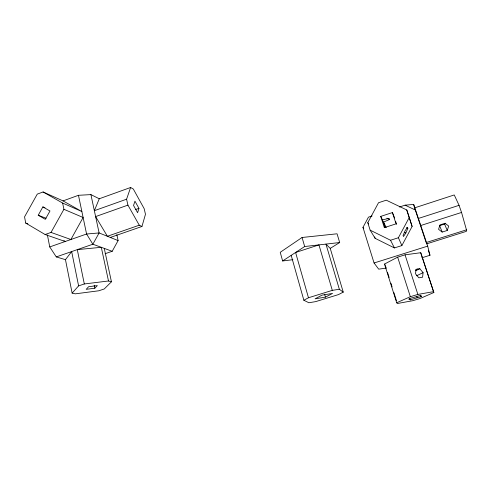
<?xml version="1.0" encoding="UTF-8"?>
<svg xmlns="http://www.w3.org/2000/svg" width="491" height="491" viewBox="0 0 491 491"><rect width="100%" height="100%" fill="white"/><g stroke="black" fill="none" stroke-linecap="round" stroke-linejoin="round"><path stroke-width="0.74" d="M466.45 229.849L426.157 242.554L414.6 207.871L454.249 194.945L459.06 205.33L461.546 212.443L466.45 229.849L466.395 231.335L426.501 243.904M423.082 272.671L422.598 277.212L418.823 277.814L415.533 273.843L416.043 269.295L419.817 268.73L423.082 272.671L416.528 275.795M110.322 237.454L141.954 226.48L145.471 214.266L144.158 208.632L133.337 189.06L130.618 187.482L99.268 198.763L90.909 194.608L78.468 195.295L63.044 200.893L43.085 191.975L37.267 194.117L24.55 216.869L25.716 223.061L45.111 234.52L65.223 241.498L63.934 240.737M138.947 208.344L137.603 212.72L133.552 205.49L134.945 201.163L138.947 208.344L135.369 209.608M447.227 230.469L448.7 226.081L445.085 223.288L439.997 224.915L438.561 229.309L442.17 232.071L447.227 230.469L444.601 224.062L445.552 223.221M141.954 226.48L139.272 225.203L127.93 205.128L126.586 199.199L130.618 187.482M99.268 198.763L94.352 210.694L126.586 199.199M405.848 232.967L407.837 228.37L407.462 227.29L405.063 230.868L403.056 235.508L403.467 236.527L405.848 232.967L404.492 232.304M370.14 230.156L390.529 240.246L398.404 237.736L409.248 217.488L406.769 209.964L386.257 200.187L378.512 202.746L367.79 222.675L370.14 230.156L375.124 238.325L394.426 247.93L401.871 245.574L412.109 226.449L409.248 217.488M386.061 268.092L378.696 269.16L374.068 262.98L362.966 227.364L368.459 217.157L372.098 215.966M105.123 253.712L112.194 251.288L118.104 240.59L116.84 234.661M42.877 206.901L49.972 210.983L45.307 219.342L38.23 215.224L42.877 206.901L44.969 207.761M45.111 234.52L51.027 232.421L63.904 209.301L62.639 203.059L43.085 191.975M72.134 293.127L65.456 259.671L71.661 251.576L78.603 285.879L72.134 293.127L75.35 293.833L98.801 290.782L104.245 288.972L111.439 281.797L104.27 248.391M94.818 288.223L97.341 285.602L88.65 286.701L86.195 289.322L94.818 288.223L94.198 285.228M291.188 255.363L303.861 300.247L308.876 302.751L315.719 301.609L338.459 294.594L343.246 292.133L330.234 248.372L339.692 242.536L337.059 233.796L302.063 237.484L280.226 252.313L282.632 260.966L292.869 259.69M282.632 260.966L304.672 246.525L339.692 242.536M303.861 300.247L308.471 297.761L332.303 290.365L339.336 289.248L343.246 292.133M384.496 264.066L397.649 257.143L405.044 254.823L420.732 252.724L433.848 292.519L419.971 298.546L412.808 300.695L397.336 303.518L396.697 302.763L384.496 264.066L385.245 265.189M325.435 297.141L332.53 293.434L322.084 295.122L315.075 298.835L325.435 297.141L324.588 294.219M415.343 270.277L417.933 269.013M415.711 270.725L419.817 268.73M396.697 302.763L410.347 296.693L417.872 294.422L433.578 291.648M382.452 219.858L385.208 227.579L383.551 222.085L389.553 219.495L389.044 218.366L382.452 219.858L380.74 216.39L392.419 212.572L394.654 217.998M127.93 205.128L95.616 216.592L107.4 236.281L139.272 225.203M47.412 234.986L49.738 246.924L86.576 234.011L99.114 232.943L118.104 240.59M49.738 246.924L56.281 256.91L92.86 244.223L112.194 251.288M78.603 285.879L84.317 283.964L108.493 280.981L111.439 281.797M399.471 206.999L405.087 205.158L413.674 204.44L427.692 246.126L429.969 255.271L421.929 257.775M418.35 218.47L459.06 205.33M420.707 225.535L461.546 212.443M444.601 224.062L439.623 225.645L442.17 232.071M374.068 262.98L427.692 246.126M421.088 296.595A2.909 0.344 -16.6 0 0 420.867 296.159L420.48 295.355L413.367 297.503A2.928 0.35 -16.6 0 0 409.396 298.694A2.928 0.35 -16.6 0 0 409.672 299.129L410.157 299.891L417.154 297.785A2.909 0.344 -16.6 0 0 421.088 296.595L420.615 295.152M56.281 256.91L65.456 259.671M25.716 223.061L27.87 223.835M51.027 232.421L70.888 239.51L83.12 217.495L63.904 209.301M38.23 215.224L46.062 218.256M62.639 203.059L81.868 211.541L63.044 200.893M405.087 205.158L415.717 210.203M386.853 218.188L389.553 219.495M406.468 227.701L407.837 228.37M330.234 248.372L325.956 244.101L339.336 289.248M362.966 227.364L363.757 228.591M367.79 222.675L368.575 223.988M390.529 240.246L394.426 247.93M383.551 222.085L386.239 227.548M398.404 237.736L401.871 245.574M428.305 250.269L429.969 255.271M412.109 226.449L406.769 209.964M433.848 292.519L420.732 252.724M392.419 212.572L396.077 223.841L384.336 227.634L380.74 216.39M405.044 254.823L417.872 294.422M416.693 296.349L417.154 297.785M397.649 257.143L410.347 296.693M409.697 298.448L410.157 299.891M395.709 221.594L396.587 224.381M385.472 265.913L386.153 268.08M387.522 272.419L389.124 277.483M390.946 283.264L392.088 286.885M393.911 292.667L396.421 300.621M374.676 236.907L375.124 238.325M332.303 290.365L318.954 244.899L295.594 252.472L308.471 297.761M302.063 237.484L304.672 246.525M413.674 204.44L414.416 207.184M90.909 194.608L99.114 232.943L92.86 244.223L86.576 234.011L78.468 195.295M108.493 280.981L101.299 247.311L77.283 249.624L84.317 283.964"/></g></svg>
